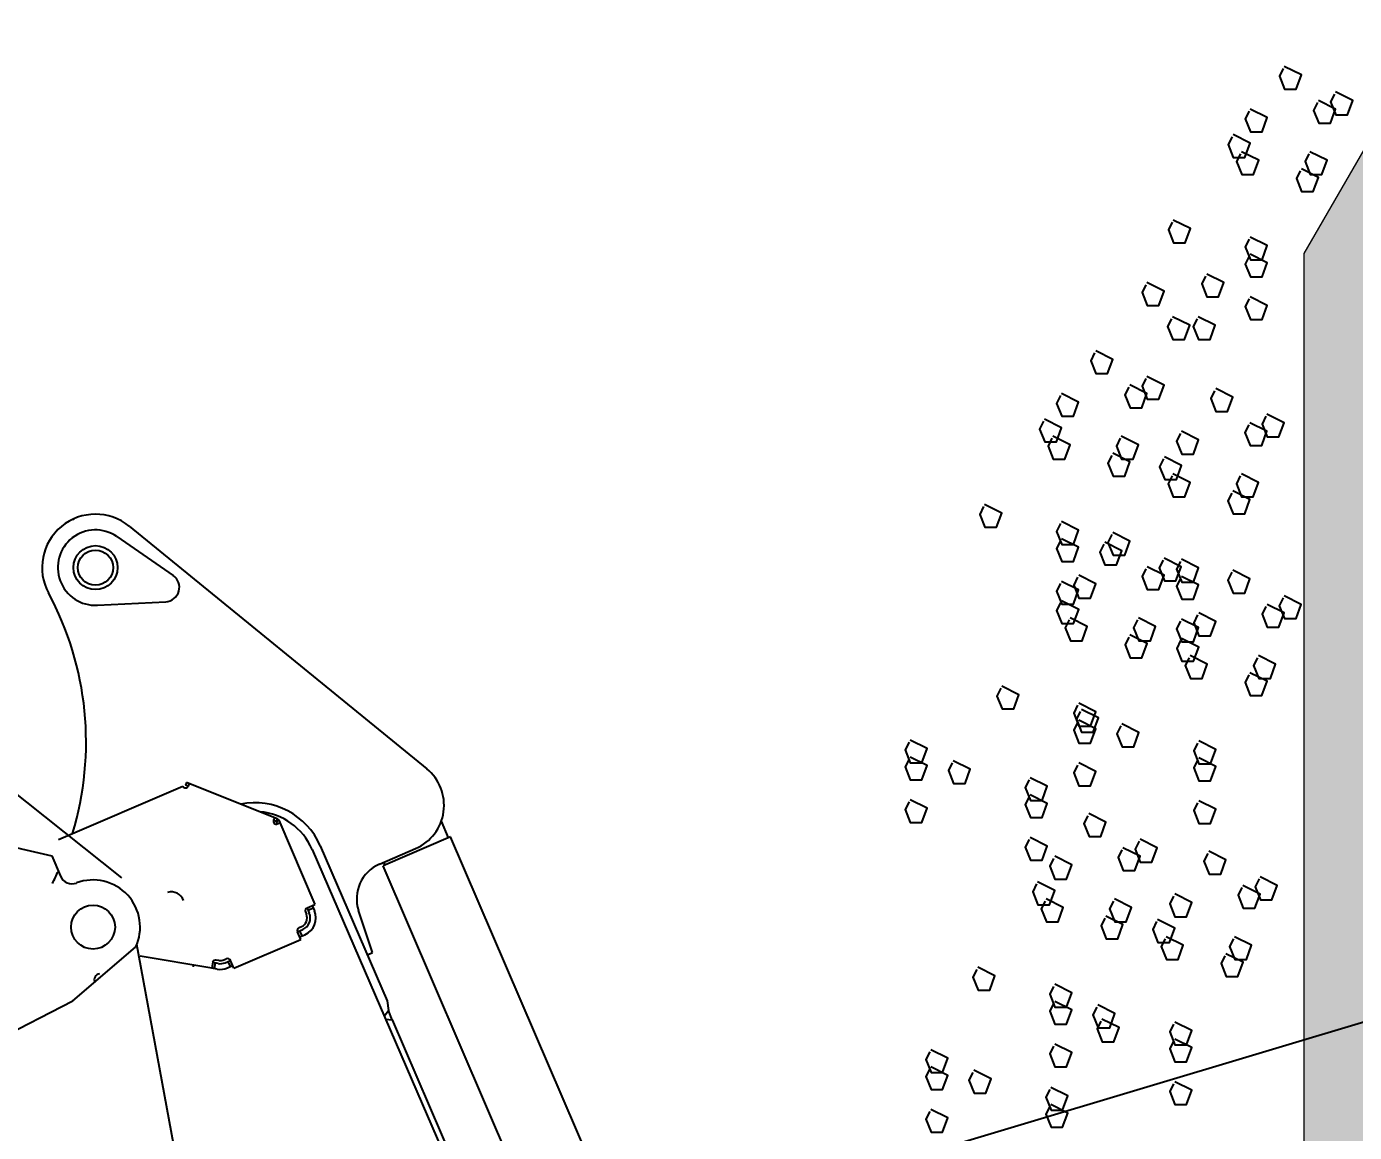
# Model space of a CAD drawing. Header units: metres. Extents: x -81 to 63023, y -186 to 109005.
# Drawn here: x 156.235 to 158.265, y -74.82 to -73.13 of the extents above; entities that cross this region are included whole.
import ezdxf
from ezdxf import colors
from ezdxf.entities.mleader import LeaderData, LeaderLine
from ezdxf.math import Vec2, Vec3

# ---------------------------------------------------------------- set-up
doc = ezdxf.new("R2010")
doc.units = ezdxf.units.M
for name, color, linetype in [('LIN010CO', 2, 'Continuous'), ('LIN018CO', 6, 'Continuous'), ('LIN050CO', 3, 'Continuous'), ('TEXT025', 7, 'Continuous')]:
    doc.layers.add(name, color=color, linetype=linetype)
doc.styles.add('ARIAL', font='arial.ttf')
doc.linetypes.add('ROCCIA', pattern='A,0.25,[130,BERETTA.shx,S=0.1,R=0,X=0,Y=0],-0.2,0.25', length=0.7)

# ---------------------------------------------------------------- blocks, each defined once
blk = doc.blocks.new('scavatrice posa tubi')
for p, q in [((4.481, 2.6937), (4.9547, 2.3076)), ((4.4614, 2.6773), (4.551, 2.6155)), ((4.4305, 2.568), (4.5392, 2.5736)), ((4.5723, 2.2859), (4.5707, 2.2817)), ((4.7167, 2.2281), (4.5723, 2.2859)), ((4.5765, 2.2842), (4.5749, 2.2801)), ((4.4696, 2.1338), (4.287, 2.2795)), ((4.3685, 2.1951), (4.5665, 2.28)), ((4.5749, 2.2801), (4.5707, 2.2817)), ((4.7125, 2.2298), (4.7109, 2.2256)), ((4.7151, 2.2239), (4.7109, 2.2256)), ((4.7167, 2.2281), (4.7151, 2.2239)), ((4.7151, 2.2239), (4.7192, 2.2257)), ((4.7151, 2.2239), (4.7168, 2.2198)), ((4.7167, 2.2281), (4.7192, 2.2257)), ((4.7168, 2.2198), (4.721, 2.2216)), ((4.7192, 2.2257), (4.7766, 2.0915)), ((4.9895, 2.1978), (4.978, 2.2244)), ((4.9927, 2.1992), (4.8853, 2.1529)), ((5.3933, 1.2686), (4.9927, 2.1992)), ((4.7723, 2.1792), (5.5176, 0.4563)), ((4.7852, 2.1848), (4.8919, 1.9382)), ((4.8794, 2.1557), (4.9371, 2.1807)), ((4.358, 2.1689), (4.3718, 2.1366)), ((4.8885, 2.1543), (4.8865, 2.1588)), ((5.2858, 1.2223), (4.8853, 2.1529)), ((4.7616, 2.0797), (4.7632, 2.076)), ((4.7642, 2.0862), (4.7766, 2.0915)), ((4.7642, 2.0862), (4.7678, 2.0779)), ((4.7658, 2.0825), (4.7741, 2.0861)), ((4.7725, 2.0898), (4.7761, 2.0815)), ((4.8685, 2.0149), (4.8463, 2.0818)), ((4.749, 2.0482), (4.7573, 2.0517)), ((4.7516, 2.0547), (4.7553, 2.0563)), ((4.6476, 1.99), (4.7543, 2.0357)), ((4.7543, 2.0357), (4.749, 2.0482)), ((4.7525, 2.0399), (4.7608, 2.0434)), ((4.7562, 2.0415), (4.7527, 2.0497)), ((4.5552, 1.6909), (4.4932, 2.028)), ((4.6125, 1.9902), (4.4986, 2.0094)), ((4.8602, 2.0113), (4.8685, 2.0149)), ((4.614, 1.9991), (4.6125, 1.9902)), ((4.6213, 1.9887), (4.6125, 1.9902)), ((4.6228, 1.9976), (4.614, 1.9991)), ((4.6179, 1.9984), (4.6164, 1.9895)), ((4.6237, 2.0025), (4.6197, 2.0032)), ((4.632, 2.0035), (4.6357, 2.0051)), ((4.634, 1.9989), (4.6423, 2.0025)), ((4.6376, 1.9906), (4.6458, 1.9942)), ((4.6422, 1.9926), (4.6386, 2.0009)), ((4.6476, 1.99), (4.6423, 2.0025)), ((4.2194, 1.8501), (4.3913, 1.938)), ((4.8919, 1.9382), (4.8941, 1.9229)), ((4.8872, 1.9136), (4.8941, 1.9229)), ((4.8892, 1.909), (4.8996, 1.9078)), ((4.8996, 1.9078), (4.8941, 1.9229)), ((4.8996, 1.9078), (5.532, 0.4458))]:
    blk.add_line(p, q)
for points in [[(4.0611, 2.2374), (4.358, 2.1689)], [(4.3913, 1.938), (4.4912, 2.0235)]]:
    blk.add_lwpolyline(points)
for centre, radius in [((4.4274, 2.6279), 0.035), ((4.4274, 2.6279), 0.028), ((4.4235, 2.0556), 0.035)]:
    blk.add_circle(centre, radius)
for centre, radius, start, end in [((4.4274, 2.6279), 0.085, 50.8153, 208.3493), ((4.4274, 2.6279), 0.06, 55.4317, 272.9679), ((4.538, 2.5966), 0.023, 272.9679, 55.4317), ((3.9127, 2.3502), 0.4998, 343.0839, 28.3493), ((4.9073, 2.2495), 0.075, 293.3919, 50.8153), ((4.5707, 2.2817), 0.0045, 203.1826, 338.1826), ((4.6806, 2.1396), 0.114, 23.3919, 101.1307), ((4.6806, 2.1396), 0.1, 23.3919, 85.1154), ((4.7151, 2.2239), 0.0045, 158.1826, 293.1826), ((3.9127, 2.3502), 0.4998, 333.2217, 335.7308), ((4.3902, 2.1445), 0.02, 203.1826, 290.5195), ((4.9032, 2.1007), 0.06, 113.3919, 198.3627), ((4.4235, 2.0556), 0.075, 334.6708, 110.5195), ((4.5484, 2.0916), 0.02, 18.0311, 108.0311), ((4.7494, 2.0701), 0.015, 293.1826, 23.1826), ((4.7494, 2.0701), 0.02, 293.1826, 23.1826), ((4.7494, 2.0701), 0.029, 293.1826, 23.1826), ((4.7662, 2.0816), 0.005, 113.1826, 203.1826), ((4.7536, 2.0501), 0.005, 113.1826, 203.1826), ((4.4867, 1.9679), 0.1, 14.0758, 15.8587), ((4.6189, 1.9982), 0.005, 80.4474, 170.4474), ((4.6261, 2.0173), 0.029, 260.4474, 293.1826), ((4.6261, 2.0173), 0.02, 260.4474, 293.1826), ((4.6261, 2.0173), 0.015, 260.4474, 293.1826), ((4.6377, 2.0005), 0.005, 23.1826, 113.1826), ((4.4355, 1.9715), 0.01, 98.1644, 203.9409)]:
    blk.add_arc(centre, radius, start, end)
blk.add_point((4.3922, 2.7052))

msp = doc.modelspace()

# ---------------------------------------------------------------- hatches: boundary and pattern name
at = {"layer": 'LIN010CO', "linetype": 'Continuous', "lineweight": 0}
h = msp.add_hatch(dxfattribs=at)
h.set_pattern_fill('AR-CONC', color=256, scale=0.01, style=0)
h.set_pattern_definition([(50, (140.031, 0), (1.821847, -0.15939), [0.1905, -2.0955]), (355, (140.031, 0), (-0.352434, 1.91057), [0.1524, -1.676406]), (100.4514, (140.1828, -0.0133), (1.469412, 1.751178), [0.1619, -1.780902]), (46.1842, (140.031, 0.508), (2.71079, -0.420423), [0.28575, -3.14325]), (96.6356, (140.2568, 0.473), (2.37404, 2.47426), [0.24285, -2.671356]), (351.184, (140.031, 0.508), (2.37404, 2.47426), [0.2286, -2.5146]), (21, (140.285, 0.381), (1.516144, -1.022652), [0.1905, -2.0955]), (326, (140.285, 0.381), (0.61802, 1.84188), [0.1524, -1.6764]), (71.4514, (140.4113, 0.2958), (2.134164, 0.819228), [0.1619, -1.7809]), (37.5, (140.03094, 0), (0.030886, 0.8455504), [0, -1.65608, 0, -1.7018, 0, -1.68275]), (7.5, (140.0309, 0), (0.668197, 1.001806), [0, -0.97028, 0, -1.61798, 0, -0.64135]), (327.5, (139.4645, 0), (1.355906, -0.0572874), [0, -0.635, 0, -1.9812, 0, -2.6289]), (317.5, (139.2105, 0), (1.481292, 0.254265), [0, -0.8255, 0, -1.31572, 0, -1.8669])])
edge = h.paths.add_edge_path()
edge.add_line((185.1029, -58.1205), (185.1029, -52.3856))
edge.add_line((185.1029, -52.3856), (169.8783, -53.2284))
edge.add_line((169.8783, -53.2284), (158.1879, -73.4767))
edge.add_line((158.1879, -73.4767), (158.1879, -77.5829))
edge.add_line((158.1879, -77.5829), (151.5056, -77.5829))
edge.add_line((151.5056, -77.5829), (151.5056, -78.1619))
edge.add_line((151.5056, -78.1619), (147.8233, -78.1619))
edge.add_line((147.8233, -78.1619), (138.2208, -78.3667))
edge.add_line((138.2208, -78.3667), (138.2208, -84.0773))
edge.add_line((138.2208, -84.0773), (147.8794, -83.888))
edge.add_line((147.8794, -83.888), (157.2318, -83.888))
edge.add_line((157.2318, -83.888), (157.2318, -83.309))
edge.add_line((157.2318, -83.309), (161.2318, -83.309))
edge.add_line((161.2318, -83.309), (161.2318, -81.3526))
edge.add_line((161.2318, -81.3526), (163.9141, -81.3526))
edge.add_line((163.9141, -81.3526), (163.9141, -75.011))
edge.add_line((163.9141, -75.011), (168.8588, -66.4466))
edge.add_arc((183.0389, -74.6335), 16.3739, 92.93915, 150, ccw=False)
edge.add_line((182.1993, -58.2812), (185.1029, -58.1205))

# ---------------------------------------------------------------- linework, layer by layer
at = {"layer": 'LIN018CO'}
for points in [[(158.156, -73.1936), (158.1501, -73.2055), (158.158, -73.2253), (158.1758, -73.2253), (158.1838, -73.2035), (158.1576, -73.1905)], [(158.2343, -73.2328), (158.2284, -73.2446), (158.2363, -73.2644), (158.2541, -73.2644), (158.2621, -73.2427), (158.2359, -73.2296)], [(158.1038, -73.2589), (158.0979, -73.2707), (158.1058, -73.2905), (158.1236, -73.2905), (158.1315, -73.2688), (158.1054, -73.2557)], [(158.2082, -73.2458), (158.2023, -73.2577), (158.2102, -73.2775), (158.228, -73.2775), (158.236, -73.2557), (158.2098, -73.2426)], [(158.0777, -73.298), (158.0718, -73.3099), (158.0797, -73.3297), (158.0975, -73.3297), (158.1054, -73.3079), (158.0793, -73.2948)], [(158.0908, -73.3241), (158.0848, -73.336), (158.0928, -73.3557), (158.1106, -73.3557), (158.1185, -73.334), (158.0924, -73.3209)], [(158.1952, -73.3241), (158.1893, -73.336), (158.1972, -73.3557), (158.215, -73.3557), (158.2229, -73.334), (158.1968, -73.3209)], [(158.1821, -73.3502), (158.1762, -73.362), (158.1841, -73.3818), (158.2019, -73.3818), (158.2099, -73.3601), (158.1837, -73.347)], [(157.9864, -73.4284), (157.9804, -73.4403), (157.9884, -73.4601), (158.0062, -73.4601), (158.0141, -73.4383), (157.988, -73.4253)], [(158.1038, -73.4545), (158.0979, -73.4664), (158.1058, -73.4862), (158.1236, -73.4862), (158.1315, -73.4644), (158.1054, -73.4514)], [(158.1038, -73.4806), (158.0979, -73.4925), (158.1058, -73.5123), (158.1236, -73.5123), (158.1315, -73.4905), (158.1054, -73.4775)], [(157.9461, -73.5241), (157.9402, -73.5359), (157.9481, -73.5557), (157.9659, -73.5557), (157.9738, -73.534), (157.9477, -73.5209)], [(158.0374, -73.511), (158.0315, -73.5229), (158.0394, -73.5427), (158.0572, -73.5427), (158.0652, -73.5209), (158.039, -73.5079)], [(158.1038, -73.5459), (158.0979, -73.5577), (158.1058, -73.5775), (158.1236, -73.5775), (158.1315, -73.5557), (158.1054, -73.5427)], [(157.9852, -73.5763), (157.9793, -73.5881), (157.9872, -73.6079), (158.005, -73.6079), (158.013, -73.5862), (157.9868, -73.5731)], [(158.0244, -73.5763), (158.0185, -73.5881), (158.0264, -73.6079), (158.0442, -73.6079), (158.0521, -73.5862), (158.026, -73.5731)], [(157.8678, -73.6284), (157.8618, -73.6403), (157.8698, -73.6601), (157.8876, -73.6601), (157.8955, -73.6383), (157.8694, -73.6253)], [(157.92, -73.6806), (157.914, -73.6925), (157.922, -73.7123), (157.9398, -73.7123), (157.9477, -73.6905), (157.9216, -73.6774)], [(157.9461, -73.6676), (157.9402, -73.6794), (157.9481, -73.6992), (157.9659, -73.6992), (157.9738, -73.6775), (157.9477, -73.6644)], [(158.0512, -73.6861), (158.0453, -73.6979), (158.0532, -73.7177), (158.071, -73.7177), (158.0789, -73.696), (158.0528, -73.6829)], [(157.8156, -73.6937), (157.8096, -73.7055), (157.8176, -73.7253), (157.8354, -73.7253), (157.8433, -73.7036), (157.8172, -73.6905)], [(158.1295, -73.7252), (158.1236, -73.7371), (158.1315, -73.7569), (158.1493, -73.7569), (158.1572, -73.7351), (158.1311, -73.722)], [(157.7895, -73.7328), (157.7835, -73.7447), (157.7915, -73.7645), (157.8093, -73.7645), (157.8172, -73.7427), (157.7911, -73.7296)], [(158.1034, -73.7382), (158.0975, -73.7501), (158.1054, -73.7699), (158.1232, -73.7699), (158.1311, -73.7481), (158.105, -73.7351)], [(157.8025, -73.7589), (157.7966, -73.7708), (157.8045, -73.7906), (157.8223, -73.7906), (157.8302, -73.7688), (157.8041, -73.7557)], [(157.9069, -73.7589), (157.901, -73.7708), (157.9089, -73.7906), (157.9267, -73.7906), (157.9346, -73.7688), (157.9085, -73.7557)], [(157.999, -73.7513), (157.9931, -73.7632), (158.001, -73.783), (158.0188, -73.783), (158.0267, -73.7612), (158.0006, -73.7481)], [(157.8939, -73.785), (157.8879, -73.7969), (157.8959, -73.8166), (157.9137, -73.8166), (157.9216, -73.7949), (157.8955, -73.7818)], [(157.9729, -73.7904), (157.967, -73.8023), (157.9749, -73.8221), (157.9927, -73.8221), (158.0006, -73.8003), (157.9745, -73.7873)], [(157.986, -73.8165), (157.98, -73.8284), (157.9879, -73.8482), (158.0058, -73.8482), (158.0137, -73.8264), (157.9875, -73.8133)], [(158.0904, -73.8165), (158.0844, -73.8284), (158.0924, -73.8482), (158.1102, -73.8482), (158.1181, -73.8264), (158.092, -73.8133)], [(158.0773, -73.8426), (158.0714, -73.8545), (158.0793, -73.8743), (158.0971, -73.8743), (158.105, -73.8525), (158.0789, -73.8394)], [(157.6981, -73.8633), (157.6922, -73.8751), (157.7001, -73.8949), (157.7179, -73.8949), (157.7258, -73.8731), (157.6997, -73.8601)], [(157.8156, -73.8893), (157.8096, -73.9012), (157.8176, -73.921), (157.8354, -73.921), (157.8433, -73.8992), (157.8172, -73.8862)], [(157.894, -73.9061), (157.888, -73.918), (157.896, -73.9377), (157.9138, -73.9377), (157.9217, -73.916), (157.8956, -73.9029)], [(157.8156, -73.9154), (157.8096, -73.9273), (157.8176, -73.9471), (157.8354, -73.9471), (157.8433, -73.9253), (157.8172, -73.9123)], [(157.8816, -73.9209), (157.8756, -73.9328), (157.8835, -73.9525), (157.9013, -73.9525), (157.9093, -73.9308), (157.8831, -73.9177)], [(157.9723, -73.9452), (157.9664, -73.9571), (157.9743, -73.9769), (157.9921, -73.9769), (158, -73.9551), (157.9739, -73.942)], [(157.999, -73.947), (157.9931, -73.9588), (158.001, -73.9786), (158.0188, -73.9786), (158.0267, -73.9569), (158.0006, -73.9438)], [(157.8418, -73.9713), (157.8358, -73.9832), (157.8438, -74.003), (157.8616, -74.003), (157.8695, -73.9812), (157.8434, -73.9681)], [(157.9462, -73.9583), (157.9403, -73.9701), (157.9482, -73.9899), (157.966, -73.9899), (157.9739, -73.9682), (157.9478, -73.9551)], [(158.0774, -73.9637), (158.0715, -73.9756), (158.0794, -73.9954), (158.0972, -73.9954), (158.1051, -73.9736), (158.079, -73.9605)], [(157.8156, -73.9807), (157.8096, -73.9925), (157.8176, -74.0123), (157.8354, -74.0123), (157.8433, -73.9906), (157.8172, -73.9775)], [(157.999, -73.9731), (157.9931, -73.9849), (158.001, -74.0047), (158.0188, -74.0047), (158.0267, -73.983), (158.0006, -73.9699)], [(157.8157, -74.0105), (157.8097, -74.0223), (157.8177, -74.0421), (157.8355, -74.0421), (157.8434, -74.0203), (157.8173, -74.0073)], [(158.1557, -74.0028), (158.1498, -74.0147), (158.1577, -74.0345), (158.1755, -74.0345), (158.1834, -74.0127), (158.1573, -73.9997)], [(158.0252, -74.0289), (158.0193, -74.0408), (158.0272, -74.0606), (158.045, -74.0606), (158.0529, -74.0388), (158.0268, -74.0258)], [(158.1296, -74.0159), (158.1237, -74.0278), (158.1316, -74.0476), (158.1494, -74.0476), (158.1573, -74.0258), (158.1312, -74.0127)], [(157.8287, -74.0365), (157.8228, -74.0484), (157.8307, -74.0682), (157.8485, -74.0682), (157.8564, -74.0464), (157.8303, -74.0334)], [(157.9331, -74.0365), (157.9272, -74.0484), (157.9351, -74.0682), (157.9529, -74.0682), (157.9609, -74.0464), (157.9347, -74.0334)], [(157.999, -74.0383), (157.9931, -74.0502), (158.001, -74.0699), (158.0188, -74.0699), (158.0267, -74.0482), (158.0006, -74.0351)], [(157.9201, -74.0626), (157.9142, -74.0745), (157.9221, -74.0943), (157.9399, -74.0943), (157.9478, -74.0725), (157.9217, -74.0595)], [(157.9991, -74.0681), (157.9932, -74.0799), (158.0011, -74.0997), (158.0189, -74.0997), (158.0268, -74.078), (158.0007, -74.0649)], [(158.0122, -74.0942), (158.0062, -74.106), (158.0141, -74.1258), (158.032, -74.1258), (158.0399, -74.1041), (158.0138, -74.091)], [(158.1166, -74.0942), (158.1106, -74.106), (158.1186, -74.1258), (158.1364, -74.1258), (158.1443, -74.1041), (158.1182, -74.091)], [(158.1035, -74.1203), (158.0976, -74.1321), (158.1055, -74.1519), (158.1233, -74.1519), (158.1312, -74.1302), (158.1051, -74.1171)], [(157.7243, -74.1409), (157.7184, -74.1528), (157.7263, -74.1726), (157.7441, -74.1726), (157.752, -74.1508), (157.7259, -74.1377)], [(157.8418, -74.167), (157.8358, -74.1789), (157.8438, -74.1987), (157.8616, -74.1987), (157.8695, -74.1769), (157.8434, -74.1638)], [(157.8418, -74.1931), (157.8358, -74.205), (157.8438, -74.2247), (157.8616, -74.2247), (157.8695, -74.203), (157.8434, -74.1899)], [(157.8459, -74.1765), (157.8399, -74.1883), (157.8478, -74.2081), (157.8657, -74.2081), (157.8736, -74.1863), (157.8475, -74.1733)], [(157.9078, -74.1985), (157.9018, -74.2104), (157.9097, -74.2302), (157.9276, -74.2302), (157.9355, -74.2084), (157.9093, -74.1954)], [(157.5841, -74.2232), (157.5782, -74.2351), (157.5861, -74.2549), (157.6039, -74.2549), (157.6118, -74.2331), (157.5857, -74.22)], [(158.0252, -74.2246), (158.0193, -74.2365), (158.0272, -74.2563), (158.045, -74.2563), (158.0529, -74.2345), (158.0268, -74.2214)], [(157.5841, -74.2493), (157.5782, -74.2612), (157.5861, -74.2809), (157.6039, -74.2809), (157.6118, -74.2592), (157.5857, -74.2461)], [(157.6501, -74.2547), (157.6442, -74.2666), (157.6521, -74.2864), (157.6699, -74.2864), (157.6778, -74.2646), (157.6517, -74.2516)], [(158.0252, -74.2507), (158.0193, -74.2626), (158.0272, -74.2824), (158.045, -74.2824), (158.0529, -74.2606), (158.0268, -74.2475)], [(157.8418, -74.2583), (157.8358, -74.2702), (157.8438, -74.29), (157.8616, -74.29), (157.8695, -74.2682), (157.8434, -74.2551)], [(157.7676, -74.2808), (157.7616, -74.2927), (157.7695, -74.3125), (157.7874, -74.3125), (157.7953, -74.2907), (157.7691, -74.2776)], [(157.5841, -74.3145), (157.5782, -74.3264), (157.5861, -74.3462), (157.6039, -74.3462), (157.6118, -74.3244), (157.5857, -74.3113)], [(157.7676, -74.3069), (157.7616, -74.3188), (157.7695, -74.3386), (157.7874, -74.3386), (157.7953, -74.3168), (157.7691, -74.3037)], [(158.0252, -74.3159), (158.0193, -74.3278), (158.0272, -74.3476), (158.045, -74.3476), (158.0529, -74.3258), (158.0268, -74.3128)], [(157.8573, -74.3357), (157.8514, -74.3475), (157.8593, -74.3673), (157.8771, -74.3673), (157.885, -74.3456), (157.8589, -74.3325)], [(157.7676, -74.3721), (157.7616, -74.384), (157.7695, -74.4038), (157.7874, -74.4038), (157.7953, -74.382), (157.7691, -74.369)], [(157.9356, -74.3748), (157.9297, -74.3867), (157.9376, -74.4065), (157.9554, -74.4065), (157.9633, -74.3847), (157.9372, -74.3716)], [(157.9095, -74.3878), (157.9036, -74.3997), (157.9115, -74.4195), (157.9293, -74.4195), (157.9372, -74.3977), (157.9111, -74.3847)], [(158.0407, -74.3933), (158.0348, -74.4052), (158.0427, -74.4249), (158.0605, -74.4249), (158.0685, -74.4032), (158.0423, -74.3901)], [(157.8051, -74.4009), (157.7992, -74.4128), (157.8071, -74.4325), (157.8249, -74.4325), (157.8328, -74.4108), (157.8067, -74.3977)], [(158.119, -74.4324), (158.1131, -74.4443), (158.121, -74.4641), (158.1388, -74.4641), (158.1468, -74.4423), (158.1206, -74.4292)], [(157.779, -74.44), (157.7731, -74.4519), (157.781, -74.4717), (157.7988, -74.4717), (157.8067, -74.4499), (157.7806, -74.4368)], [(157.9885, -74.4585), (157.9826, -74.4704), (157.9905, -74.4902), (158.0083, -74.4902), (158.0162, -74.4684), (157.9901, -74.4553)], [(158.0929, -74.4455), (158.087, -74.4573), (158.0949, -74.4771), (158.1127, -74.4771), (158.1207, -74.4554), (158.0945, -74.4423)], [(157.792, -74.4661), (157.7861, -74.478), (157.794, -74.4978), (157.8118, -74.4978), (157.8198, -74.476), (157.7936, -74.4629)], [(157.8965, -74.4661), (157.8905, -74.478), (157.8984, -74.4978), (157.9162, -74.4978), (157.9242, -74.476), (157.898, -74.4629)], [(157.8834, -74.4922), (157.8775, -74.5041), (157.8854, -74.5239), (157.9032, -74.5239), (157.9111, -74.5021), (157.885, -74.489)], [(157.9624, -74.4976), (157.9565, -74.5095), (157.9644, -74.5293), (157.9822, -74.5293), (157.9901, -74.5075), (157.964, -74.4945)], [(157.9755, -74.5237), (157.9695, -74.5356), (157.9775, -74.5554), (157.9953, -74.5554), (158.0032, -74.5336), (157.9771, -74.5206)], [(158.0799, -74.5237), (158.074, -74.5356), (158.0819, -74.5554), (158.0997, -74.5554), (158.1076, -74.5336), (158.0815, -74.5206)], [(158.0668, -74.5498), (158.0609, -74.5617), (158.0688, -74.5815), (158.0866, -74.5815), (158.0946, -74.5597), (158.0684, -74.5467)], [(157.6876, -74.5705), (157.6817, -74.5823), (157.6896, -74.6021), (157.7074, -74.6021), (157.7153, -74.5804), (157.6892, -74.5673)], [(157.8051, -74.5966), (157.7992, -74.6084), (157.8071, -74.6282), (157.8249, -74.6282), (157.8328, -74.6065), (157.8067, -74.5934)], [(157.8051, -74.6227), (157.7992, -74.6345), (157.8071, -74.6543), (157.8249, -74.6543), (157.8328, -74.6325), (157.8067, -74.6195)], [(157.8711, -74.6281), (157.8651, -74.64), (157.873, -74.6598), (157.8909, -74.6598), (157.8988, -74.638), (157.8727, -74.6249)], [(157.8774, -74.6497), (157.8715, -74.6616), (157.8794, -74.6814), (157.8972, -74.6814), (157.9052, -74.6596), (157.879, -74.6466)], [(157.9885, -74.6542), (157.9826, -74.6661), (157.9905, -74.6858), (158.0083, -74.6858), (158.0162, -74.6641), (157.9901, -74.651)], [(157.9885, -74.6803), (157.9826, -74.6922), (157.9905, -74.7119), (158.0083, -74.7119), (158.0162, -74.6902), (157.9901, -74.6771)], [(157.6157, -74.6965), (157.6098, -74.7084), (157.6177, -74.7281), (157.6355, -74.7281), (157.6434, -74.7064), (157.6173, -74.6933)], [(157.8051, -74.6879), (157.7992, -74.6998), (157.8071, -74.7195), (157.8249, -74.7195), (157.8328, -74.6978), (157.8067, -74.6847)], [(157.6157, -74.7226), (157.6098, -74.7344), (157.6177, -74.7542), (157.6355, -74.7542), (157.6434, -74.7325), (157.6173, -74.7194)], [(157.6817, -74.728), (157.6757, -74.7399), (157.6836, -74.7597), (157.7015, -74.7597), (157.7094, -74.7379), (157.6833, -74.7248)], [(157.7991, -74.7541), (157.7932, -74.766), (157.8011, -74.7858), (157.8189, -74.7858), (157.8268, -74.764), (157.8007, -74.7509)], [(157.9885, -74.7455), (157.9826, -74.7574), (157.9905, -74.7772), (158.0083, -74.7772), (158.0162, -74.7554), (157.9901, -74.7423)], [(157.7991, -74.7802), (157.7932, -74.7921), (157.8011, -74.8119), (157.8189, -74.8119), (157.8268, -74.7901), (157.8007, -74.777)], [(157.6157, -74.7878), (157.6098, -74.7997), (157.6177, -74.8195), (157.6355, -74.8195), (157.6434, -74.7977), (157.6173, -74.7846)]]:
    msp.add_lwpolyline(points, dxfattribs=at)
at = {"layer": 'LIN050CO', "linetype": 'ROCCIA', "lineweight": 0, "ltscale": 2, "flags": 128}
msp.add_lwpolyline([(138.2208, -78.55), (147.8173, -78.3619), (151.5056, -78.3619), (151.5056, -77.5829), (158.1879, -77.5829), (158.1879, -73.4767), (169.8783, -53.2284), (181.8934, -52.5632), (185.1029, -52.3856)], dxfattribs=at)

# ---------------------------------------------------------------- block references
at = {"xscale": 0.96, "yscale": 0.96, "zscale": 0.96}
msp.add_blockref('scavatrice posa tubi', (152.0905, -76.4793), dxfattribs=at)

# ---------------------------------------------------------------- next in the draw order: leaders
at = {"layer": 'TEXT025'}
ml = msp.add_multileader_mtext('Standard', dxfattribs=at)
ml.set_content("EXCAVATEUR  POUR \\PCHARGER LE MATÉRIEL \\PD'EXCAVATION SUR CAMION", color=1, style='ARIAL')
ml.set_leader_properties(color=6, linetype='Continuous')
ml.build(insert=Vec2(0, 0))
ml.multileader.update_dxf_attribs({"text_left_attachment_type": 2, "text_right_attachment_type": 2, "dogleg_length": 0.36, "arrow_head_size": 0.7, "scale": 2})
ctx = ml.context
ctx.base_point, ctx.scale, ctx.char_height, ctx.arrow_head_size, ctx.landing_gap_size, ctx.plane_origin = Vec3(162.6168, -73.5678), 2, 0.5, 0.7, 0.2, Vec3(157.6125, -84.2373)
ctx.left_attachment, ctx.right_attachment = 2, 2
notes = []
notes.append((ctx, [(0, (1, 1, 0), (161.8968, -73.5678), (1, 0), 0.72, [(0, [(152.7824, -76.296)], 0, [])])]))
ctx.mtext.insert, ctx.mtext.flow_direction = Vec3(162.8168, -72.4082), 5
ctx.mtext.has_bg_fill, ctx.mtext.bg_color, ctx.mtext.bg_scale_factor, ctx.mtext.bg_transparency, ctx.mtext.use_window_bg_color = 1, -1073741824, 1.1, 0, 1
for ctx, leaders in notes:
    for number, flags, end, landing, length, lines in leaders:
        leader = LeaderData()
        leader.index, (leader.has_last_leader_line, leader.has_dogleg_vector, leader.attachment_direction) = number, flags
        leader.last_leader_point, leader.dogleg_vector, leader.dogleg_length = Vec3(end), Vec3(landing), length
        for number, points, colour, breaks in lines:
            line = LeaderLine()
            line.index, line.vertices, line.color, line.breaks = number, Vec3.list(points), colors.encode_raw_color(colour), breaks
            leader.lines.append(line)
        ctx.leaders.append(leader)

doc.saveas('drawing.dxf')
